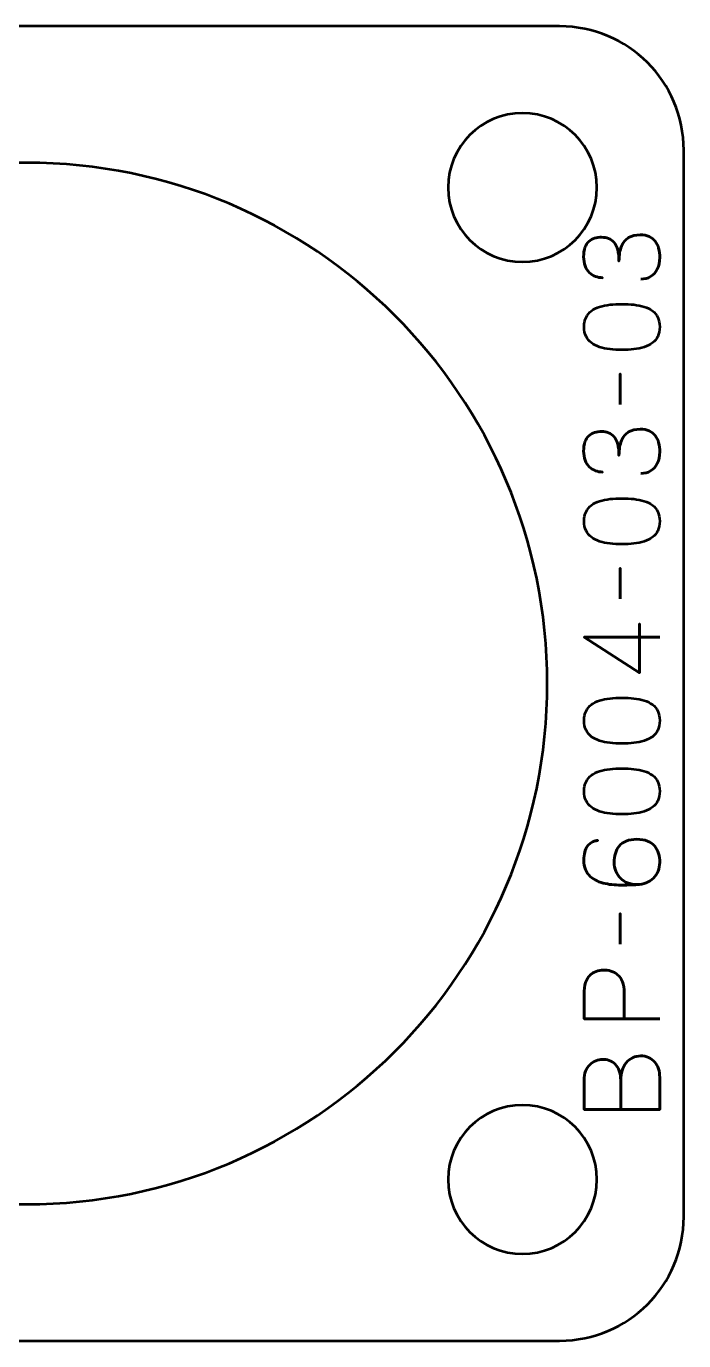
# Model space of a CAD drawing. Header units: centimetres. Extents: x -19.2 to -1.8, y -20.5 to -9.2.
# Drawn here: x -16.5 to -13.85, y -20.5 to -15.2 of the extents above; entities that cross this region are included whole.
import ezdxf

# ---------------------------------------------------------------- set-up
doc = ezdxf.new("R2010")
doc.units = ezdxf.units.CM
doc.header["$MEASUREMENT"] = 0
doc.layers.add('Layer 1', color=7, linetype='Continuous')

msp = doc.modelspace()

# ---------------------------------------------------------------- linework, layer by layer
at = {"layer": 'Layer 1', "lineweight": 53}
for points, knots in [([(-19.15003, -19.99994), (-19.15003, -19.99994), (-19.15003, -15.70007), (-19.15003, -15.70007), (-19.15003, -15.70007), (-19.15003, -15.42293), (-18.92694, -15.19997), (-18.64994, -15.19997), (-18.64994, -15.19997), (-18.64994, -15.19997), (-14.35007, -15.19997), (-14.35007, -15.19997), (-14.35007, -15.19997), (-14.07293, -15.19997), (-13.84997, -15.42293), (-13.84997, -15.70007), (-13.84997, -15.70007), (-13.84997, -15.70007), (-13.84997, -19.99994), (-13.84997, -19.99994), (-13.84997, -19.99994), (-13.84997, -20.27694), (-14.07293, -20.50003), (-14.35007, -20.50003), (-14.35007, -20.50003), (-14.35007, -20.50003), (-18.64994, -20.50003), (-18.64994, -20.50003), (-18.64994, -20.50003), (-18.92694, -20.50003), (-19.15003, -20.27694), (-19.15003, -19.99994)], [0, 0, 0, 0, 0.125, 0.125, 0.125, 0.125, 0.25, 0.25, 0.25, 0.25, 0.375, 0.375, 0.375, 0.375, 0.5, 0.5, 0.5, 0.5, 0.625, 0.625, 0.625, 0.625, 0.75, 0.75, 0.75, 0.75, 0.875, 0.875, 0.875, 0.875, 1, 1, 1, 1]), ([(-14.5, -15.55), (-14.33433, -15.55), (-14.2, -15.68433), (-14.2, -15.85), (-14.2, -15.85), (-14.2, -16.01563), (-14.33433, -16.15), (-14.5, -16.15), (-14.5, -16.15), (-14.66563, -16.15), (-14.8, -16.01563), (-14.8, -15.85), (-14.8, -15.85), (-14.8, -15.68433), (-14.66563, -15.55), (-14.5, -15.55)], [0, 0, 0, 0, 0.25, 0.25, 0.25, 0.25, 0.5, 0.5, 0.5, 0.5, 0.75, 0.75, 0.75, 0.75, 1, 1, 1, 1]), ([(-14.5, -19.55), (-14.33433, -19.55), (-14.2, -19.68423), (-14.2, -19.85001), (-14.2, -19.85001), (-14.2, -20.01567), (-14.33433, -20.15001), (-14.5, -20.15001), (-14.5, -20.15001), (-14.66563, -20.15001), (-14.8, -20.01567), (-14.8, -19.85001), (-14.8, -19.85001), (-14.8, -19.68423), (-14.66563, -19.55), (-14.5, -19.55)], [0, 0, 0, 0, 0.25, 0.25, 0.25, 0.25, 0.5, 0.5, 0.5, 0.5, 0.75, 0.75, 0.75, 0.75, 1, 1, 1, 1])]:
    msp.add_open_spline(points, degree=3, knots=knots, dxfattribs=at)
at = {"layer": 'Layer 1', "color": 250, "lineweight": 53}
msp.add_open_spline([(-18.6, -17.85), (-18.6, -16.69038), (-17.65962, -15.75), (-16.5, -15.75), (-16.5, -15.75), (-15.34038, -15.75), (-14.4, -16.69038), (-14.4, -17.85), (-14.4, -17.85), (-14.4, -19.00962), (-15.34038, -19.95), (-16.5, -19.95), (-16.5, -19.95), (-17.65962, -19.95), (-18.6, -19.00962), (-18.6, -17.85)], degree=3, knots=[0, 0, 0, 0, 0.25, 0.25, 0.25, 0.25, 0.5, 0.5, 0.5, 0.5, 0.75, 0.75, 0.75, 0.75, 1, 1, 1, 1], dxfattribs=at)
at = {"layer": 'Layer 1', "color": 30, "lineweight": 53}
for points, knots in [([(-14.0232, -16.2196), (-14.00796, -16.21953), (-13.9947, -16.216), (-13.9832, -16.20902), (-13.9832, -16.20902), (-13.97177, -16.20203), (-13.96281, -16.19208), (-13.95639, -16.1791), (-13.95639, -16.1791), (-13.94997, -16.16612), (-13.94672, -16.15053), (-13.94658, -16.13239), (-13.94658, -16.13239), (-13.94658, -16.11878), (-13.94799, -16.10643), (-13.95095, -16.09521), (-13.95095, -16.09521), (-13.95392, -16.08406), (-13.9585, -16.07447), (-13.96478, -16.06635), (-13.96478, -16.06635), (-13.97106, -16.05824), (-13.97918, -16.05203), (-13.98905, -16.04759), (-13.98905, -16.04759), (-13.999, -16.04321), (-14.01093, -16.04103), (-14.0249, -16.04096), (-14.0249, -16.04096), (-14.04352, -16.04088), (-14.05926, -16.04469), (-14.07203, -16.05224), (-14.07203, -16.05224), (-14.0848, -16.05979), (-14.09439, -16.07151), (-14.10095, -16.08724), (-14.10095, -16.08724), (-14.10752, -16.10297), (-14.11083, -16.12315), (-14.11083, -16.14763), (-14.11083, -16.14763), (-14.11076, -16.12936), (-14.11245, -16.11405), (-14.11591, -16.10156), (-14.11591, -16.10156), (-14.11937, -16.08914), (-14.12424, -16.0792), (-14.13059, -16.07172), (-14.13059, -16.07172), (-14.13687, -16.06424), (-14.14435, -16.05881), (-14.15295, -16.05556), (-14.15295, -16.05556), (-14.16149, -16.05224), (-14.17087, -16.05062), (-14.1811, -16.05069), (-14.1811, -16.05069), (-14.19134, -16.05062), (-14.20079, -16.05203), (-14.20954, -16.05485), (-14.20954, -16.05485), (-14.21829, -16.05761), (-14.22598, -16.06212), (-14.23254, -16.06826), (-14.23254, -16.06826), (-14.2391, -16.0744), (-14.24425, -16.08251), (-14.24792, -16.09246), (-14.24792, -16.09246), (-14.25159, -16.10248), (-14.25342, -16.11469), (-14.25349, -16.12901), (-14.25349, -16.12901), (-14.25342, -16.14326), (-14.25131, -16.15575), (-14.24721, -16.16633), (-14.24721, -16.16633), (-14.24312, -16.17699), (-14.23755, -16.18573), (-14.23042, -16.19279), (-14.23042, -16.19279), (-14.2233, -16.19977), (-14.21518, -16.205), (-14.20601, -16.20845), (-14.20601, -16.20845), (-14.19684, -16.21198), (-14.1871, -16.21367), (-14.17687, -16.21367), (-14.17687, -16.21367), (-14.1871, -16.21367), (-14.19684, -16.21198), (-14.20601, -16.20845), (-14.20601, -16.20845), (-14.21518, -16.205), (-14.2233, -16.19977), (-14.23042, -16.19279), (-14.23042, -16.19279), (-14.23755, -16.18573), (-14.24312, -16.17699), (-14.24721, -16.16633), (-14.24721, -16.16633), (-14.25131, -16.15575), (-14.25342, -16.14326), (-14.25349, -16.12901), (-14.25349, -16.12901), (-14.25342, -16.11469), (-14.25159, -16.10248), (-14.24792, -16.09246), (-14.24792, -16.09246), (-14.24425, -16.08251), (-14.2391, -16.0744), (-14.23254, -16.06826), (-14.23254, -16.06826), (-14.22598, -16.06212), (-14.21829, -16.05761), (-14.20954, -16.05485), (-14.20954, -16.05485), (-14.20079, -16.05203), (-14.19134, -16.05062), (-14.1811, -16.05069), (-14.1811, -16.05069), (-14.17087, -16.05062), (-14.16149, -16.05224), (-14.15295, -16.05556), (-14.15295, -16.05556), (-14.14435, -16.05881), (-14.13687, -16.06424), (-14.13059, -16.07172), (-14.13059, -16.07172), (-14.12424, -16.0792), (-14.11937, -16.08914), (-14.11591, -16.10156), (-14.11591, -16.10156), (-14.11245, -16.11405), (-14.11076, -16.12936), (-14.11083, -16.14763), (-14.11083, -16.14763), (-14.11083, -16.12315), (-14.10752, -16.10297), (-14.10095, -16.08724), (-14.10095, -16.08724), (-14.09439, -16.07151), (-14.0848, -16.05979), (-14.07203, -16.05224), (-14.07203, -16.05224), (-14.05926, -16.04469), (-14.04352, -16.04088), (-14.0249, -16.04096), (-14.0249, -16.04096), (-14.01093, -16.04103), (-13.999, -16.04321), (-13.98905, -16.04759), (-13.98905, -16.04759), (-13.97918, -16.05203), (-13.97106, -16.05824), (-13.96478, -16.06635), (-13.96478, -16.06635), (-13.9585, -16.07447), (-13.95392, -16.08406), (-13.95095, -16.09521), (-13.95095, -16.09521), (-13.94799, -16.10643), (-13.94658, -16.11878), (-13.94658, -16.13239), (-13.94658, -16.13239), (-13.94672, -16.15053), (-13.94997, -16.16612), (-13.95639, -16.1791), (-13.95639, -16.1791), (-13.96281, -16.19208), (-13.97177, -16.20203), (-13.9832, -16.20902), (-13.9832, -16.20902), (-13.9947, -16.216), (-14.00796, -16.21953), (-14.0232, -16.2196)], [0, 0, 0, 0, 0.0227273, 0.0227273, 0.0227273, 0.0227273, 0.0454545, 0.0454545, 0.0454545, 0.0454545, 0.0681818, 0.0681818, 0.0681818, 0.0681818, 0.0909091, 0.0909091, 0.0909091, 0.0909091, 0.1136364, 0.1136364, 0.1136364, 0.1136364, 0.1363636, 0.1363636, 0.1363636, 0.1363636, 0.1590909, 0.1590909, 0.1590909, 0.1590909, 0.1818182, 0.1818182, 0.1818182, 0.1818182, 0.2045455, 0.2045455, 0.2045455, 0.2045455, 0.2272727, 0.2272727, 0.2272727, 0.2272727, 0.25, 0.25, 0.25, 0.25, 0.2727273, 0.2727273, 0.2727273, 0.2727273, 0.2954545, 0.2954545, 0.2954545, 0.2954545, 0.3181818, 0.3181818, 0.3181818, 0.3181818, 0.3409091, 0.3409091, 0.3409091, 0.3409091, 0.3636364, 0.3636364, 0.3636364, 0.3636364, 0.3863636, 0.3863636, 0.3863636, 0.3863636, 0.4090909, 0.4090909, 0.4090909, 0.4090909, 0.4318182, 0.4318182, 0.4318182, 0.4318182, 0.4545455, 0.4545455, 0.4545455, 0.4545455, 0.4772727, 0.4772727, 0.4772727, 0.4772727, 0.5, 0.5, 0.5, 0.5, 0.5227273, 0.5227273, 0.5227273, 0.5227273, 0.5454545, 0.5454545, 0.5454545, 0.5454545, 0.5681818, 0.5681818, 0.5681818, 0.5681818, 0.5909091, 0.5909091, 0.5909091, 0.5909091, 0.6136364, 0.6136364, 0.6136364, 0.6136364, 0.6363636, 0.6363636, 0.6363636, 0.6363636, 0.6590909, 0.6590909, 0.6590909, 0.6590909, 0.6818182, 0.6818182, 0.6818182, 0.6818182, 0.7045455, 0.7045455, 0.7045455, 0.7045455, 0.7272727, 0.7272727, 0.7272727, 0.7272727, 0.75, 0.75, 0.75, 0.75, 0.7727273, 0.7727273, 0.7727273, 0.7727273, 0.7954545, 0.7954545, 0.7954545, 0.7954545, 0.8181818, 0.8181818, 0.8181818, 0.8181818, 0.8409091, 0.8409091, 0.8409091, 0.8409091, 0.8636364, 0.8636364, 0.8636364, 0.8636364, 0.8863636, 0.8863636, 0.8863636, 0.8863636, 0.9090909, 0.9090909, 0.9090909, 0.9090909, 0.9318182, 0.9318182, 0.9318182, 0.9318182, 0.9545455, 0.9545455, 0.9545455, 0.9545455, 0.9772727, 0.9772727, 0.9772727, 0.9772727, 1, 1, 1, 1]), ([(-13.94658, -16.41221), (-13.94665, -16.3974), (-13.94926, -16.38463), (-13.95434, -16.37397), (-13.95434, -16.37397), (-13.95942, -16.36339), (-13.96669, -16.35457), (-13.97593, -16.34752), (-13.97593, -16.34752), (-13.98524, -16.34053), (-13.99625, -16.33503), (-14.00895, -16.33094), (-14.00895, -16.33094), (-14.02165, -16.32691), (-14.03555, -16.32402), (-14.05079, -16.3224), (-14.05079, -16.3224), (-14.06603, -16.3207), (-14.08205, -16.31986), (-14.09898, -16.31993), (-14.09898, -16.31993), (-14.11584, -16.31986), (-14.13186, -16.3207), (-14.14703, -16.3224), (-14.14703, -16.3224), (-14.1622, -16.32402), (-14.17617, -16.32691), (-14.18887, -16.33094), (-14.18887, -16.33094), (-14.2015, -16.33503), (-14.2125, -16.34053), (-14.22189, -16.34752), (-14.22189, -16.34752), (-14.2312, -16.35457), (-14.23847, -16.36339), (-14.24355, -16.37397), (-14.24355, -16.37397), (-14.2487, -16.38463), (-14.25131, -16.3974), (-14.25138, -16.41221), (-14.25138, -16.41221), (-14.25131, -16.42703), (-14.2487, -16.4398), (-14.24355, -16.45046), (-14.24355, -16.45046), (-14.23847, -16.46104), (-14.2312, -16.46986), (-14.22189, -16.47691), (-14.22189, -16.47691), (-14.2125, -16.4839), (-14.2015, -16.4894), (-14.18887, -16.49349), (-14.18887, -16.49349), (-14.17617, -16.49752), (-14.1622, -16.50041), (-14.14703, -16.50203), (-14.14703, -16.50203), (-14.13186, -16.50372), (-14.11584, -16.50457), (-14.09898, -16.5045), (-14.09898, -16.5045), (-14.08205, -16.50457), (-14.06603, -16.50372), (-14.05079, -16.50203), (-14.05079, -16.50203), (-14.03555, -16.50041), (-14.02165, -16.49752), (-14.00895, -16.49349), (-14.00895, -16.49349), (-13.99625, -16.4894), (-13.98524, -16.4839), (-13.97593, -16.47691), (-13.97593, -16.47691), (-13.96669, -16.46986), (-13.95942, -16.46104), (-13.95434, -16.45046), (-13.95434, -16.45046), (-13.94926, -16.4398), (-13.94665, -16.42703), (-13.94658, -16.41221)], [0, 0, 0, 0, 0.05, 0.05, 0.05, 0.05, 0.1, 0.1, 0.1, 0.1, 0.15, 0.15, 0.15, 0.15, 0.2, 0.2, 0.2, 0.2, 0.25, 0.25, 0.25, 0.25, 0.3, 0.3, 0.3, 0.3, 0.35, 0.35, 0.35, 0.35, 0.4, 0.4, 0.4, 0.4, 0.45, 0.45, 0.45, 0.45, 0.5, 0.5, 0.5, 0.5, 0.55, 0.55, 0.55, 0.55, 0.6, 0.6, 0.6, 0.6, 0.65, 0.65, 0.65, 0.65, 0.7, 0.7, 0.7, 0.7, 0.75, 0.75, 0.75, 0.75, 0.8, 0.8, 0.8, 0.8, 0.85, 0.85, 0.85, 0.85, 0.9, 0.9, 0.9, 0.9, 0.95, 0.95, 0.95, 0.95, 1, 1, 1, 1]), ([(-13.94658, -16.41221), (-13.94665, -16.3974), (-13.94926, -16.38463), (-13.95434, -16.37397), (-13.95434, -16.37397), (-13.95942, -16.36339), (-13.96669, -16.35457), (-13.97593, -16.34752), (-13.97593, -16.34752), (-13.98524, -16.34053), (-13.99625, -16.33503), (-14.00895, -16.33094), (-14.00895, -16.33094), (-14.02165, -16.32691), (-14.03555, -16.32402), (-14.05079, -16.3224), (-14.05079, -16.3224), (-14.06603, -16.3207), (-14.08205, -16.31986), (-14.09898, -16.31993), (-14.09898, -16.31993), (-14.11584, -16.31986), (-14.13186, -16.3207), (-14.14703, -16.3224), (-14.14703, -16.3224), (-14.1622, -16.32402), (-14.17617, -16.32691), (-14.18887, -16.33094), (-14.18887, -16.33094), (-14.2015, -16.33503), (-14.2125, -16.34053), (-14.22189, -16.34752), (-14.22189, -16.34752), (-14.2312, -16.35457), (-14.23847, -16.36339), (-14.24355, -16.37397), (-14.24355, -16.37397), (-14.2487, -16.38463), (-14.25131, -16.3974), (-14.25138, -16.41221), (-14.25138, -16.41221), (-14.25131, -16.42703), (-14.2487, -16.4398), (-14.24355, -16.45046), (-14.24355, -16.45046), (-14.23847, -16.46104), (-14.2312, -16.46986), (-14.22189, -16.47691), (-14.22189, -16.47691), (-14.2125, -16.4839), (-14.2015, -16.4894), (-14.18887, -16.49349), (-14.18887, -16.49349), (-14.17617, -16.49752), (-14.1622, -16.50041), (-14.14703, -16.50203), (-14.14703, -16.50203), (-14.13186, -16.50372), (-14.11584, -16.50457), (-14.09898, -16.5045), (-14.09898, -16.5045), (-14.08205, -16.50457), (-14.06603, -16.50372), (-14.05079, -16.50203), (-14.05079, -16.50203), (-14.03555, -16.50041), (-14.02165, -16.49752), (-14.00895, -16.49349), (-14.00895, -16.49349), (-13.99625, -16.4894), (-13.98524, -16.4839), (-13.97593, -16.47691), (-13.97593, -16.47691), (-13.96669, -16.46986), (-13.95942, -16.46104), (-13.95434, -16.45046), (-13.95434, -16.45046), (-13.94926, -16.4398), (-13.94665, -16.42703), (-13.94658, -16.41221)], [0, 0, 0, 0, 0.05, 0.05, 0.05, 0.05, 0.1, 0.1, 0.1, 0.1, 0.15, 0.15, 0.15, 0.15, 0.2, 0.2, 0.2, 0.2, 0.25, 0.25, 0.25, 0.25, 0.3, 0.3, 0.3, 0.3, 0.35, 0.35, 0.35, 0.35, 0.4, 0.4, 0.4, 0.4, 0.45, 0.45, 0.45, 0.45, 0.5, 0.5, 0.5, 0.5, 0.55, 0.55, 0.55, 0.55, 0.6, 0.6, 0.6, 0.6, 0.65, 0.65, 0.65, 0.65, 0.7, 0.7, 0.7, 0.7, 0.75, 0.75, 0.75, 0.75, 0.8, 0.8, 0.8, 0.8, 0.85, 0.85, 0.85, 0.85, 0.9, 0.9, 0.9, 0.9, 0.95, 0.95, 0.95, 0.95, 1, 1, 1, 1]), ([(-14.10618, -16.72463), (-14.10618, -16.72463), (-14.10618, -16.60144), (-14.10618, -16.60144), (-14.10618, -16.60144), (-14.10618, -16.60144), (-14.10618, -16.72463), (-14.10618, -16.72463)], [0, 0, 0, 0, 0.5, 0.5, 0.5, 0.5, 1, 1, 1, 1]), ([(-14.0232, -17.00318), (-14.00796, -17.00311), (-13.9947, -16.99958), (-13.9832, -16.9926), (-13.9832, -16.9926), (-13.97177, -16.98561), (-13.96281, -16.97566), (-13.95639, -16.96268), (-13.95639, -16.96268), (-13.94997, -16.9497), (-13.94672, -16.93411), (-13.94658, -16.91597), (-13.94658, -16.91597), (-13.94658, -16.90236), (-13.94799, -16.89001), (-13.95095, -16.87879), (-13.95095, -16.87879), (-13.95392, -16.86764), (-13.9585, -16.85805), (-13.96478, -16.84993), (-13.96478, -16.84993), (-13.97106, -16.84182), (-13.97918, -16.83561), (-13.98905, -16.83117), (-13.98905, -16.83117), (-13.999, -16.82679), (-14.01093, -16.82461), (-14.0249, -16.82454), (-14.0249, -16.82454), (-14.04352, -16.82446), (-14.05926, -16.82827), (-14.07203, -16.83582), (-14.07203, -16.83582), (-14.0848, -16.84337), (-14.09439, -16.85509), (-14.10095, -16.87082), (-14.10095, -16.87082), (-14.10752, -16.88655), (-14.11083, -16.90673), (-14.11083, -16.93121), (-14.11083, -16.93121), (-14.11076, -16.91294), (-14.11245, -16.89763), (-14.11591, -16.88514), (-14.11591, -16.88514), (-14.11937, -16.87272), (-14.12424, -16.86278), (-14.13059, -16.8553), (-14.13059, -16.8553), (-14.13687, -16.84782), (-14.14435, -16.84239), (-14.15295, -16.83914), (-14.15295, -16.83914), (-14.16149, -16.83582), (-14.17087, -16.8342), (-14.1811, -16.83427), (-14.1811, -16.83427), (-14.19134, -16.8342), (-14.20079, -16.83561), (-14.20954, -16.83843), (-14.20954, -16.83843), (-14.21829, -16.84119), (-14.22598, -16.8457), (-14.23254, -16.85184), (-14.23254, -16.85184), (-14.2391, -16.85798), (-14.24425, -16.86609), (-14.24792, -16.87604), (-14.24792, -16.87604), (-14.25159, -16.88606), (-14.25342, -16.89827), (-14.25349, -16.91259), (-14.25349, -16.91259), (-14.25342, -16.92684), (-14.25131, -16.93933), (-14.24721, -16.94991), (-14.24721, -16.94991), (-14.24312, -16.96057), (-14.23755, -16.96931), (-14.23042, -16.97637), (-14.23042, -16.97637), (-14.2233, -16.98335), (-14.21518, -16.98858), (-14.20601, -16.99203), (-14.20601, -16.99203), (-14.19684, -16.99556), (-14.1871, -16.99725), (-14.17687, -16.99725), (-14.17687, -16.99725), (-14.1871, -16.99725), (-14.19684, -16.99556), (-14.20601, -16.99203), (-14.20601, -16.99203), (-14.21518, -16.98858), (-14.2233, -16.98335), (-14.23042, -16.97637), (-14.23042, -16.97637), (-14.23755, -16.96931), (-14.24312, -16.96057), (-14.24721, -16.94991), (-14.24721, -16.94991), (-14.25131, -16.93933), (-14.25342, -16.92684), (-14.25349, -16.91259), (-14.25349, -16.91259), (-14.25342, -16.89827), (-14.25159, -16.88606), (-14.24792, -16.87604), (-14.24792, -16.87604), (-14.24425, -16.86609), (-14.2391, -16.85798), (-14.23254, -16.85184), (-14.23254, -16.85184), (-14.22598, -16.8457), (-14.21829, -16.84119), (-14.20954, -16.83843), (-14.20954, -16.83843), (-14.20079, -16.83561), (-14.19134, -16.8342), (-14.1811, -16.83427), (-14.1811, -16.83427), (-14.17087, -16.8342), (-14.16149, -16.83582), (-14.15295, -16.83914), (-14.15295, -16.83914), (-14.14435, -16.84239), (-14.13687, -16.84782), (-14.13059, -16.8553), (-14.13059, -16.8553), (-14.12424, -16.86278), (-14.11937, -16.87272), (-14.11591, -16.88514), (-14.11591, -16.88514), (-14.11245, -16.89763), (-14.11076, -16.91294), (-14.11083, -16.93121), (-14.11083, -16.93121), (-14.11083, -16.90673), (-14.10752, -16.88655), (-14.10095, -16.87082), (-14.10095, -16.87082), (-14.09439, -16.85509), (-14.0848, -16.84337), (-14.07203, -16.83582), (-14.07203, -16.83582), (-14.05926, -16.82827), (-14.04352, -16.82446), (-14.0249, -16.82454), (-14.0249, -16.82454), (-14.01093, -16.82461), (-13.999, -16.82679), (-13.98905, -16.83117), (-13.98905, -16.83117), (-13.97918, -16.83561), (-13.97106, -16.84182), (-13.96478, -16.84993), (-13.96478, -16.84993), (-13.9585, -16.85805), (-13.95392, -16.86764), (-13.95095, -16.87879), (-13.95095, -16.87879), (-13.94799, -16.89001), (-13.94658, -16.90236), (-13.94658, -16.91597), (-13.94658, -16.91597), (-13.94672, -16.93411), (-13.94997, -16.9497), (-13.95639, -16.96268), (-13.95639, -16.96268), (-13.96281, -16.97566), (-13.97177, -16.98561), (-13.9832, -16.9926), (-13.9832, -16.9926), (-13.9947, -16.99958), (-14.00796, -17.00311), (-14.0232, -17.00318)], [0, 0, 0, 0, 0.0227273, 0.0227273, 0.0227273, 0.0227273, 0.0454545, 0.0454545, 0.0454545, 0.0454545, 0.0681818, 0.0681818, 0.0681818, 0.0681818, 0.0909091, 0.0909091, 0.0909091, 0.0909091, 0.1136364, 0.1136364, 0.1136364, 0.1136364, 0.1363636, 0.1363636, 0.1363636, 0.1363636, 0.1590909, 0.1590909, 0.1590909, 0.1590909, 0.1818182, 0.1818182, 0.1818182, 0.1818182, 0.2045455, 0.2045455, 0.2045455, 0.2045455, 0.2272727, 0.2272727, 0.2272727, 0.2272727, 0.25, 0.25, 0.25, 0.25, 0.2727273, 0.2727273, 0.2727273, 0.2727273, 0.2954545, 0.2954545, 0.2954545, 0.2954545, 0.3181818, 0.3181818, 0.3181818, 0.3181818, 0.3409091, 0.3409091, 0.3409091, 0.3409091, 0.3636364, 0.3636364, 0.3636364, 0.3636364, 0.3863636, 0.3863636, 0.3863636, 0.3863636, 0.4090909, 0.4090909, 0.4090909, 0.4090909, 0.4318182, 0.4318182, 0.4318182, 0.4318182, 0.4545455, 0.4545455, 0.4545455, 0.4545455, 0.4772727, 0.4772727, 0.4772727, 0.4772727, 0.5, 0.5, 0.5, 0.5, 0.5227273, 0.5227273, 0.5227273, 0.5227273, 0.5454545, 0.5454545, 0.5454545, 0.5454545, 0.5681818, 0.5681818, 0.5681818, 0.5681818, 0.5909091, 0.5909091, 0.5909091, 0.5909091, 0.6136364, 0.6136364, 0.6136364, 0.6136364, 0.6363636, 0.6363636, 0.6363636, 0.6363636, 0.6590909, 0.6590909, 0.6590909, 0.6590909, 0.6818182, 0.6818182, 0.6818182, 0.6818182, 0.7045455, 0.7045455, 0.7045455, 0.7045455, 0.7272727, 0.7272727, 0.7272727, 0.7272727, 0.75, 0.75, 0.75, 0.75, 0.7727273, 0.7727273, 0.7727273, 0.7727273, 0.7954545, 0.7954545, 0.7954545, 0.7954545, 0.8181818, 0.8181818, 0.8181818, 0.8181818, 0.8409091, 0.8409091, 0.8409091, 0.8409091, 0.8636364, 0.8636364, 0.8636364, 0.8636364, 0.8863636, 0.8863636, 0.8863636, 0.8863636, 0.9090909, 0.9090909, 0.9090909, 0.9090909, 0.9318182, 0.9318182, 0.9318182, 0.9318182, 0.9545455, 0.9545455, 0.9545455, 0.9545455, 0.9772727, 0.9772727, 0.9772727, 0.9772727, 1, 1, 1, 1]), ([(-13.94658, -17.19579), (-13.94665, -17.18098), (-13.94926, -17.16821), (-13.95434, -17.15755), (-13.95434, -17.15755), (-13.95942, -17.14697), (-13.96669, -17.13815), (-13.97593, -17.1311), (-13.97593, -17.1311), (-13.98524, -17.12411), (-13.99625, -17.11861), (-14.00895, -17.11452), (-14.00895, -17.11452), (-14.02165, -17.11049), (-14.03555, -17.1076), (-14.05079, -17.10598), (-14.05079, -17.10598), (-14.06603, -17.10428), (-14.08205, -17.10344), (-14.09898, -17.10351), (-14.09898, -17.10351), (-14.11584, -17.10344), (-14.13186, -17.10428), (-14.14703, -17.10598), (-14.14703, -17.10598), (-14.1622, -17.1076), (-14.17617, -17.11049), (-14.18887, -17.11452), (-14.18887, -17.11452), (-14.2015, -17.11861), (-14.2125, -17.12411), (-14.22189, -17.1311), (-14.22189, -17.1311), (-14.2312, -17.13815), (-14.23847, -17.14697), (-14.24355, -17.15755), (-14.24355, -17.15755), (-14.2487, -17.16821), (-14.25131, -17.18098), (-14.25138, -17.19579), (-14.25138, -17.19579), (-14.25131, -17.21061), (-14.2487, -17.22338), (-14.24355, -17.23404), (-14.24355, -17.23404), (-14.23847, -17.24462), (-14.2312, -17.25344), (-14.22189, -17.26049), (-14.22189, -17.26049), (-14.2125, -17.26748), (-14.2015, -17.27298), (-14.18887, -17.27707), (-14.18887, -17.27707), (-14.17617, -17.2811), (-14.1622, -17.28399), (-14.14703, -17.28561), (-14.14703, -17.28561), (-14.13186, -17.2873), (-14.11584, -17.28815), (-14.09898, -17.28808), (-14.09898, -17.28808), (-14.08205, -17.28815), (-14.06603, -17.2873), (-14.05079, -17.28561), (-14.05079, -17.28561), (-14.03555, -17.28399), (-14.02165, -17.2811), (-14.00895, -17.27707), (-14.00895, -17.27707), (-13.99625, -17.27298), (-13.98524, -17.26748), (-13.97593, -17.26049), (-13.97593, -17.26049), (-13.96669, -17.25344), (-13.95942, -17.24462), (-13.95434, -17.23404), (-13.95434, -17.23404), (-13.94926, -17.22338), (-13.94665, -17.21061), (-13.94658, -17.19579)], [0, 0, 0, 0, 0.05, 0.05, 0.05, 0.05, 0.1, 0.1, 0.1, 0.1, 0.15, 0.15, 0.15, 0.15, 0.2, 0.2, 0.2, 0.2, 0.25, 0.25, 0.25, 0.25, 0.3, 0.3, 0.3, 0.3, 0.35, 0.35, 0.35, 0.35, 0.4, 0.4, 0.4, 0.4, 0.45, 0.45, 0.45, 0.45, 0.5, 0.5, 0.5, 0.5, 0.55, 0.55, 0.55, 0.55, 0.6, 0.6, 0.6, 0.6, 0.65, 0.65, 0.65, 0.65, 0.7, 0.7, 0.7, 0.7, 0.75, 0.75, 0.75, 0.75, 0.8, 0.8, 0.8, 0.8, 0.85, 0.85, 0.85, 0.85, 0.9, 0.9, 0.9, 0.9, 0.95, 0.95, 0.95, 0.95, 1, 1, 1, 1]), ([(-13.94658, -17.19579), (-13.94665, -17.18098), (-13.94926, -17.16821), (-13.95434, -17.15755), (-13.95434, -17.15755), (-13.95942, -17.14697), (-13.96669, -17.13815), (-13.97593, -17.1311), (-13.97593, -17.1311), (-13.98524, -17.12411), (-13.99625, -17.11861), (-14.00895, -17.11452), (-14.00895, -17.11452), (-14.02165, -17.11049), (-14.03555, -17.1076), (-14.05079, -17.10598), (-14.05079, -17.10598), (-14.06603, -17.10428), (-14.08205, -17.10344), (-14.09898, -17.10351), (-14.09898, -17.10351), (-14.11584, -17.10344), (-14.13186, -17.10428), (-14.14703, -17.10598), (-14.14703, -17.10598), (-14.1622, -17.1076), (-14.17617, -17.11049), (-14.18887, -17.11452), (-14.18887, -17.11452), (-14.2015, -17.11861), (-14.2125, -17.12411), (-14.22189, -17.1311), (-14.22189, -17.1311), (-14.2312, -17.13815), (-14.23847, -17.14697), (-14.24355, -17.15755), (-14.24355, -17.15755), (-14.2487, -17.16821), (-14.25131, -17.18098), (-14.25138, -17.19579), (-14.25138, -17.19579), (-14.25131, -17.21061), (-14.2487, -17.22338), (-14.24355, -17.23404), (-14.24355, -17.23404), (-14.23847, -17.24462), (-14.2312, -17.25344), (-14.22189, -17.26049), (-14.22189, -17.26049), (-14.2125, -17.26748), (-14.2015, -17.27298), (-14.18887, -17.27707), (-14.18887, -17.27707), (-14.17617, -17.2811), (-14.1622, -17.28399), (-14.14703, -17.28561), (-14.14703, -17.28561), (-14.13186, -17.2873), (-14.11584, -17.28815), (-14.09898, -17.28808), (-14.09898, -17.28808), (-14.08205, -17.28815), (-14.06603, -17.2873), (-14.05079, -17.28561), (-14.05079, -17.28561), (-14.03555, -17.28399), (-14.02165, -17.2811), (-14.00895, -17.27707), (-14.00895, -17.27707), (-13.99625, -17.27298), (-13.98524, -17.26748), (-13.97593, -17.26049), (-13.97593, -17.26049), (-13.96669, -17.25344), (-13.95942, -17.24462), (-13.95434, -17.23404), (-13.95434, -17.23404), (-13.94926, -17.22338), (-13.94665, -17.21061), (-13.94658, -17.19579)], [0, 0, 0, 0, 0.05, 0.05, 0.05, 0.05, 0.1, 0.1, 0.1, 0.1, 0.15, 0.15, 0.15, 0.15, 0.2, 0.2, 0.2, 0.2, 0.25, 0.25, 0.25, 0.25, 0.3, 0.3, 0.3, 0.3, 0.35, 0.35, 0.35, 0.35, 0.4, 0.4, 0.4, 0.4, 0.45, 0.45, 0.45, 0.45, 0.5, 0.5, 0.5, 0.5, 0.55, 0.55, 0.55, 0.55, 0.6, 0.6, 0.6, 0.6, 0.65, 0.65, 0.65, 0.65, 0.7, 0.7, 0.7, 0.7, 0.75, 0.75, 0.75, 0.75, 0.8, 0.8, 0.8, 0.8, 0.85, 0.85, 0.85, 0.85, 0.9, 0.9, 0.9, 0.9, 0.95, 0.95, 0.95, 0.95, 1, 1, 1, 1]), ([(-14.10618, -17.50821), (-14.10618, -17.50821), (-14.10618, -17.38502), (-14.10618, -17.38502), (-14.10618, -17.38502), (-14.10618, -17.38502), (-14.10618, -17.50821), (-14.10618, -17.50821)], [0, 0, 0, 0, 0.5, 0.5, 0.5, 0.5, 1, 1, 1, 1]), ([(-13.94658, -17.66315), (-13.94658, -17.66315), (-14.2518, -17.66315), (-14.2518, -17.66315), (-14.2518, -17.66315), (-14.2518, -17.66315), (-14.02786, -17.80708), (-14.02786, -17.80708), (-14.02786, -17.80708), (-14.02786, -17.80708), (-14.02786, -17.60896), (-14.02786, -17.60896), (-14.02786, -17.60896), (-14.02786, -17.60896), (-14.02786, -17.80708), (-14.02786, -17.80708), (-14.02786, -17.80708), (-14.02786, -17.80708), (-14.2518, -17.66315), (-14.2518, -17.66315), (-14.2518, -17.66315), (-14.2518, -17.66315), (-13.94658, -17.66315), (-13.94658, -17.66315)], [0, 0, 0, 0, 0.1666667, 0.1666667, 0.1666667, 0.1666667, 0.3333333, 0.3333333, 0.3333333, 0.3333333, 0.5, 0.5, 0.5, 0.5, 0.6666667, 0.6666667, 0.6666667, 0.6666667, 0.8333333, 0.8333333, 0.8333333, 0.8333333, 1, 1, 1, 1]), ([(-13.94658, -17.99969), (-13.94665, -17.98488), (-13.94926, -17.97211), (-13.95434, -17.96145), (-13.95434, -17.96145), (-13.95942, -17.95087), (-13.96669, -17.94205), (-13.97593, -17.935), (-13.97593, -17.935), (-13.98524, -17.92801), (-13.99625, -17.92251), (-14.00895, -17.91842), (-14.00895, -17.91842), (-14.02165, -17.91439), (-14.03555, -17.9115), (-14.05079, -17.90988), (-14.05079, -17.90988), (-14.06603, -17.90818), (-14.08205, -17.90734), (-14.09898, -17.90741), (-14.09898, -17.90741), (-14.11584, -17.90734), (-14.13186, -17.90818), (-14.14703, -17.90988), (-14.14703, -17.90988), (-14.1622, -17.9115), (-14.17617, -17.91439), (-14.18887, -17.91842), (-14.18887, -17.91842), (-14.2015, -17.92251), (-14.2125, -17.92801), (-14.22189, -17.935), (-14.22189, -17.935), (-14.2312, -17.94205), (-14.23847, -17.95087), (-14.24355, -17.96145), (-14.24355, -17.96145), (-14.2487, -17.97211), (-14.25131, -17.98488), (-14.25138, -17.99969), (-14.25138, -17.99969), (-14.25131, -18.01451), (-14.2487, -18.02728), (-14.24355, -18.03794), (-14.24355, -18.03794), (-14.23847, -18.04852), (-14.2312, -18.05734), (-14.22189, -18.06439), (-14.22189, -18.06439), (-14.2125, -18.07138), (-14.2015, -18.07688), (-14.18887, -18.08097), (-14.18887, -18.08097), (-14.17617, -18.085), (-14.1622, -18.08789), (-14.14703, -18.08951), (-14.14703, -18.08951), (-14.13186, -18.0912), (-14.11584, -18.09205), (-14.09898, -18.09198), (-14.09898, -18.09198), (-14.08205, -18.09205), (-14.06603, -18.0912), (-14.05079, -18.08951), (-14.05079, -18.08951), (-14.03555, -18.08789), (-14.02165, -18.085), (-14.00895, -18.08097), (-14.00895, -18.08097), (-13.99625, -18.07688), (-13.98524, -18.07138), (-13.97593, -18.06439), (-13.97593, -18.06439), (-13.96669, -18.05734), (-13.95942, -18.04852), (-13.95434, -18.03794), (-13.95434, -18.03794), (-13.94926, -18.02728), (-13.94665, -18.01451), (-13.94658, -17.99969)], [0, 0, 0, 0, 0.05, 0.05, 0.05, 0.05, 0.1, 0.1, 0.1, 0.1, 0.15, 0.15, 0.15, 0.15, 0.2, 0.2, 0.2, 0.2, 0.25, 0.25, 0.25, 0.25, 0.3, 0.3, 0.3, 0.3, 0.35, 0.35, 0.35, 0.35, 0.4, 0.4, 0.4, 0.4, 0.45, 0.45, 0.45, 0.45, 0.5, 0.5, 0.5, 0.5, 0.55, 0.55, 0.55, 0.55, 0.6, 0.6, 0.6, 0.6, 0.65, 0.65, 0.65, 0.65, 0.7, 0.7, 0.7, 0.7, 0.75, 0.75, 0.75, 0.75, 0.8, 0.8, 0.8, 0.8, 0.85, 0.85, 0.85, 0.85, 0.9, 0.9, 0.9, 0.9, 0.95, 0.95, 0.95, 0.95, 1, 1, 1, 1]), ([(-13.94658, -17.99969), (-13.94665, -17.98488), (-13.94926, -17.97211), (-13.95434, -17.96145), (-13.95434, -17.96145), (-13.95942, -17.95087), (-13.96669, -17.94205), (-13.97593, -17.935), (-13.97593, -17.935), (-13.98524, -17.92801), (-13.99625, -17.92251), (-14.00895, -17.91842), (-14.00895, -17.91842), (-14.02165, -17.91439), (-14.03555, -17.9115), (-14.05079, -17.90988), (-14.05079, -17.90988), (-14.06603, -17.90818), (-14.08205, -17.90734), (-14.09898, -17.90741), (-14.09898, -17.90741), (-14.11584, -17.90734), (-14.13186, -17.90818), (-14.14703, -17.90988), (-14.14703, -17.90988), (-14.1622, -17.9115), (-14.17617, -17.91439), (-14.18887, -17.91842), (-14.18887, -17.91842), (-14.2015, -17.92251), (-14.2125, -17.92801), (-14.22189, -17.935), (-14.22189, -17.935), (-14.2312, -17.94205), (-14.23847, -17.95087), (-14.24355, -17.96145), (-14.24355, -17.96145), (-14.2487, -17.97211), (-14.25131, -17.98488), (-14.25138, -17.99969), (-14.25138, -17.99969), (-14.25131, -18.01451), (-14.2487, -18.02728), (-14.24355, -18.03794), (-14.24355, -18.03794), (-14.23847, -18.04852), (-14.2312, -18.05734), (-14.22189, -18.06439), (-14.22189, -18.06439), (-14.2125, -18.07138), (-14.2015, -18.07688), (-14.18887, -18.08097), (-14.18887, -18.08097), (-14.17617, -18.085), (-14.1622, -18.08789), (-14.14703, -18.08951), (-14.14703, -18.08951), (-14.13186, -18.0912), (-14.11584, -18.09205), (-14.09898, -18.09198), (-14.09898, -18.09198), (-14.08205, -18.09205), (-14.06603, -18.0912), (-14.05079, -18.08951), (-14.05079, -18.08951), (-14.03555, -18.08789), (-14.02165, -18.085), (-14.00895, -18.08097), (-14.00895, -18.08097), (-13.99625, -18.07688), (-13.98524, -18.07138), (-13.97593, -18.06439), (-13.97593, -18.06439), (-13.96669, -18.05734), (-13.95942, -18.04852), (-13.95434, -18.03794), (-13.95434, -18.03794), (-13.94926, -18.02728), (-13.94665, -18.01451), (-13.94658, -17.99969)], [0, 0, 0, 0, 0.05, 0.05, 0.05, 0.05, 0.1, 0.1, 0.1, 0.1, 0.15, 0.15, 0.15, 0.15, 0.2, 0.2, 0.2, 0.2, 0.25, 0.25, 0.25, 0.25, 0.3, 0.3, 0.3, 0.3, 0.35, 0.35, 0.35, 0.35, 0.4, 0.4, 0.4, 0.4, 0.45, 0.45, 0.45, 0.45, 0.5, 0.5, 0.5, 0.5, 0.55, 0.55, 0.55, 0.55, 0.6, 0.6, 0.6, 0.6, 0.65, 0.65, 0.65, 0.65, 0.7, 0.7, 0.7, 0.7, 0.75, 0.75, 0.75, 0.75, 0.8, 0.8, 0.8, 0.8, 0.85, 0.85, 0.85, 0.85, 0.9, 0.9, 0.9, 0.9, 0.95, 0.95, 0.95, 0.95, 1, 1, 1, 1]), ([(-13.94658, -18.28459), (-13.94665, -18.26978), (-13.94926, -18.25701), (-13.95434, -18.24635), (-13.95434, -18.24635), (-13.95942, -18.23577), (-13.96669, -18.22695), (-13.97593, -18.2199), (-13.97593, -18.2199), (-13.98524, -18.21291), (-13.99625, -18.20741), (-14.00895, -18.20332), (-14.00895, -18.20332), (-14.02165, -18.19929), (-14.03555, -18.1964), (-14.05079, -18.19478), (-14.05079, -18.19478), (-14.06603, -18.19308), (-14.08205, -18.19224), (-14.09898, -18.19231), (-14.09898, -18.19231), (-14.11584, -18.19224), (-14.13186, -18.19308), (-14.14703, -18.19478), (-14.14703, -18.19478), (-14.1622, -18.1964), (-14.17617, -18.19929), (-14.18887, -18.20332), (-14.18887, -18.20332), (-14.2015, -18.20741), (-14.2125, -18.21291), (-14.22189, -18.2199), (-14.22189, -18.2199), (-14.2312, -18.22695), (-14.23847, -18.23577), (-14.24355, -18.24635), (-14.24355, -18.24635), (-14.2487, -18.25701), (-14.25131, -18.26978), (-14.25138, -18.28459), (-14.25138, -18.28459), (-14.25131, -18.29941), (-14.2487, -18.31218), (-14.24355, -18.32284), (-14.24355, -18.32284), (-14.23847, -18.33342), (-14.2312, -18.34224), (-14.22189, -18.34929), (-14.22189, -18.34929), (-14.2125, -18.35628), (-14.2015, -18.36178), (-14.18887, -18.36587), (-14.18887, -18.36587), (-14.17617, -18.3699), (-14.1622, -18.37279), (-14.14703, -18.37441), (-14.14703, -18.37441), (-14.13186, -18.3761), (-14.11584, -18.37695), (-14.09898, -18.37688), (-14.09898, -18.37688), (-14.08205, -18.37695), (-14.06603, -18.3761), (-14.05079, -18.37441), (-14.05079, -18.37441), (-14.03555, -18.37279), (-14.02165, -18.3699), (-14.00895, -18.36587), (-14.00895, -18.36587), (-13.99625, -18.36178), (-13.98524, -18.35628), (-13.97593, -18.34929), (-13.97593, -18.34929), (-13.96669, -18.34224), (-13.95942, -18.33342), (-13.95434, -18.32284), (-13.95434, -18.32284), (-13.94926, -18.31218), (-13.94665, -18.29941), (-13.94658, -18.28459)], [0, 0, 0, 0, 0.05, 0.05, 0.05, 0.05, 0.1, 0.1, 0.1, 0.1, 0.15, 0.15, 0.15, 0.15, 0.2, 0.2, 0.2, 0.2, 0.25, 0.25, 0.25, 0.25, 0.3, 0.3, 0.3, 0.3, 0.35, 0.35, 0.35, 0.35, 0.4, 0.4, 0.4, 0.4, 0.45, 0.45, 0.45, 0.45, 0.5, 0.5, 0.5, 0.5, 0.55, 0.55, 0.55, 0.55, 0.6, 0.6, 0.6, 0.6, 0.65, 0.65, 0.65, 0.65, 0.7, 0.7, 0.7, 0.7, 0.75, 0.75, 0.75, 0.75, 0.8, 0.8, 0.8, 0.8, 0.85, 0.85, 0.85, 0.85, 0.9, 0.9, 0.9, 0.9, 0.95, 0.95, 0.95, 0.95, 1, 1, 1, 1]), ([(-13.94658, -18.28459), (-13.94665, -18.26978), (-13.94926, -18.25701), (-13.95434, -18.24635), (-13.95434, -18.24635), (-13.95942, -18.23577), (-13.96669, -18.22695), (-13.97593, -18.2199), (-13.97593, -18.2199), (-13.98524, -18.21291), (-13.99625, -18.20741), (-14.00895, -18.20332), (-14.00895, -18.20332), (-14.02165, -18.19929), (-14.03555, -18.1964), (-14.05079, -18.19478), (-14.05079, -18.19478), (-14.06603, -18.19308), (-14.08205, -18.19224), (-14.09898, -18.19231), (-14.09898, -18.19231), (-14.11584, -18.19224), (-14.13186, -18.19308), (-14.14703, -18.19478), (-14.14703, -18.19478), (-14.1622, -18.1964), (-14.17617, -18.19929), (-14.18887, -18.20332), (-14.18887, -18.20332), (-14.2015, -18.20741), (-14.2125, -18.21291), (-14.22189, -18.2199), (-14.22189, -18.2199), (-14.2312, -18.22695), (-14.23847, -18.23577), (-14.24355, -18.24635), (-14.24355, -18.24635), (-14.2487, -18.25701), (-14.25131, -18.26978), (-14.25138, -18.28459), (-14.25138, -18.28459), (-14.25131, -18.29941), (-14.2487, -18.31218), (-14.24355, -18.32284), (-14.24355, -18.32284), (-14.23847, -18.33342), (-14.2312, -18.34224), (-14.22189, -18.34929), (-14.22189, -18.34929), (-14.2125, -18.35628), (-14.2015, -18.36178), (-14.18887, -18.36587), (-14.18887, -18.36587), (-14.17617, -18.3699), (-14.1622, -18.37279), (-14.14703, -18.37441), (-14.14703, -18.37441), (-14.13186, -18.3761), (-14.11584, -18.37695), (-14.09898, -18.37688), (-14.09898, -18.37688), (-14.08205, -18.37695), (-14.06603, -18.3761), (-14.05079, -18.37441), (-14.05079, -18.37441), (-14.03555, -18.37279), (-14.02165, -18.3699), (-14.00895, -18.36587), (-14.00895, -18.36587), (-13.99625, -18.36178), (-13.98524, -18.35628), (-13.97593, -18.34929), (-13.97593, -18.34929), (-13.96669, -18.34224), (-13.95942, -18.33342), (-13.95434, -18.32284), (-13.95434, -18.32284), (-13.94926, -18.31218), (-13.94665, -18.29941), (-13.94658, -18.28459)], [0, 0, 0, 0, 0.05, 0.05, 0.05, 0.05, 0.1, 0.1, 0.1, 0.1, 0.15, 0.15, 0.15, 0.15, 0.2, 0.2, 0.2, 0.2, 0.25, 0.25, 0.25, 0.25, 0.3, 0.3, 0.3, 0.3, 0.35, 0.35, 0.35, 0.35, 0.4, 0.4, 0.4, 0.4, 0.45, 0.45, 0.45, 0.45, 0.5, 0.5, 0.5, 0.5, 0.55, 0.55, 0.55, 0.55, 0.6, 0.6, 0.6, 0.6, 0.65, 0.65, 0.65, 0.65, 0.7, 0.7, 0.7, 0.7, 0.75, 0.75, 0.75, 0.75, 0.8, 0.8, 0.8, 0.8, 0.85, 0.85, 0.85, 0.85, 0.9, 0.9, 0.9, 0.9, 0.95, 0.95, 0.95, 0.95, 1, 1, 1, 1]), ([(-14.03844, -18.66093), (-14.05227, -18.66086), (-14.06476, -18.65861), (-14.07598, -18.65409), (-14.07598, -18.65409), (-14.08727, -18.64965), (-14.09693, -18.64337), (-14.10498, -18.63525), (-14.10498, -18.63525), (-14.11309, -18.62721), (-14.1193, -18.61768), (-14.12367, -18.60682), (-14.12367, -18.60682), (-14.12805, -18.59595), (-14.13023, -18.58403), (-14.13031, -18.57119), (-14.13031, -18.57119), (-14.13038, -18.55828), (-14.12875, -18.54621), (-14.12551, -18.53499), (-14.12551, -18.53499), (-14.12233, -18.52377), (-14.11711, -18.51397), (-14.10991, -18.50543), (-14.10991, -18.50543), (-14.10279, -18.49689), (-14.09333, -18.49019), (-14.08155, -18.48539), (-14.08155, -18.48539), (-14.06977, -18.4806), (-14.05545, -18.47813), (-14.03844, -18.47806), (-14.03844, -18.47806), (-14.02144, -18.47813), (-14.00712, -18.4806), (-13.99533, -18.48539), (-13.99533, -18.48539), (-13.98355, -18.49019), (-13.9741, -18.49689), (-13.96697, -18.50543), (-13.96697, -18.50543), (-13.95977, -18.51397), (-13.95455, -18.52377), (-13.95138, -18.53499), (-13.95138, -18.53499), (-13.94813, -18.54621), (-13.94651, -18.55828), (-13.94658, -18.57119), (-13.94658, -18.57119), (-13.94665, -18.58403), (-13.94884, -18.59581), (-13.95321, -18.60661), (-13.95321, -18.60661), (-13.95759, -18.61733), (-13.9638, -18.62664), (-13.97184, -18.63462), (-13.97184, -18.63462), (-13.97995, -18.64259), (-13.98962, -18.64887), (-14.00084, -18.65338), (-14.00084, -18.65338), (-14.01213, -18.65797), (-14.02461, -18.66044), (-14.03844, -18.66093), (-14.03844, -18.66093), (-14.04543, -18.66122), (-14.05375, -18.66157), (-14.06342, -18.66206), (-14.06342, -18.66206), (-14.07316, -18.66256), (-14.08374, -18.66284), (-14.0951, -18.66291), (-14.0951, -18.66291), (-14.10653, -18.66298), (-14.11831, -18.66263), (-14.13038, -18.66171), (-14.13038, -18.66171), (-14.14251, -18.66086), (-14.15444, -18.65917), (-14.16615, -18.6567), (-14.16615, -18.6567), (-14.17793, -18.65423), (-14.18901, -18.6507), (-14.19938, -18.64605), (-14.19938, -18.64605), (-14.20975, -18.64139), (-14.21892, -18.63539), (-14.2269, -18.62798), (-14.2269, -18.62798), (-14.23487, -18.62051), (-14.24115, -18.6114), (-14.24573, -18.60061), (-14.24573, -18.60061), (-14.25025, -18.58981), (-14.25258, -18.57704), (-14.25265, -18.5623), (-14.25265, -18.5623), (-14.25258, -18.54946), (-14.25131, -18.53859), (-14.24884, -18.52956), (-14.24884, -18.52956), (-14.24637, -18.52053), (-14.24305, -18.51312), (-14.23896, -18.50719), (-14.23896, -18.50719), (-14.2348, -18.50134), (-14.23028, -18.49668), (-14.22527, -18.4933), (-14.22527, -18.4933), (-14.22033, -18.48991), (-14.21532, -18.48737), (-14.21031, -18.48582), (-14.21031, -18.48582), (-14.20531, -18.48419), (-14.20065, -18.48314), (-14.19634, -18.48271), (-14.19634, -18.48271), (-14.20065, -18.48314), (-14.20531, -18.48419), (-14.21031, -18.48582), (-14.21031, -18.48582), (-14.21532, -18.48737), (-14.22033, -18.48991), (-14.22527, -18.4933), (-14.22527, -18.4933), (-14.23028, -18.49668), (-14.2348, -18.50134), (-14.23896, -18.50719), (-14.23896, -18.50719), (-14.24305, -18.51312), (-14.24637, -18.52053), (-14.24884, -18.52956), (-14.24884, -18.52956), (-14.25131, -18.53859), (-14.25258, -18.54946), (-14.25265, -18.5623), (-14.25265, -18.5623), (-14.25258, -18.57704), (-14.25025, -18.58981), (-14.24573, -18.60061), (-14.24573, -18.60061), (-14.24115, -18.6114), (-14.23487, -18.62051), (-14.2269, -18.62798), (-14.2269, -18.62798), (-14.21892, -18.63539), (-14.20975, -18.64139), (-14.19938, -18.64605), (-14.19938, -18.64605), (-14.18901, -18.6507), (-14.17793, -18.65423), (-14.16615, -18.6567), (-14.16615, -18.6567), (-14.15444, -18.65917), (-14.14251, -18.66086), (-14.13038, -18.66171), (-14.13038, -18.66171), (-14.11831, -18.66263), (-14.10653, -18.66298), (-14.0951, -18.66291), (-14.0951, -18.66291), (-14.08374, -18.66284), (-14.07316, -18.66256), (-14.06342, -18.66206), (-14.06342, -18.66206), (-14.05375, -18.66157), (-14.04543, -18.66122), (-14.03844, -18.66093), (-14.03844, -18.66093), (-14.02461, -18.66044), (-14.01213, -18.65797), (-14.00084, -18.65338), (-14.00084, -18.65338), (-13.98962, -18.64887), (-13.97995, -18.64259), (-13.97184, -18.63462), (-13.97184, -18.63462), (-13.9638, -18.62664), (-13.95759, -18.61733), (-13.95321, -18.60661), (-13.95321, -18.60661), (-13.94884, -18.59581), (-13.94665, -18.58403), (-13.94658, -18.57119), (-13.94658, -18.57119), (-13.94651, -18.55828), (-13.94813, -18.54621), (-13.95138, -18.53499), (-13.95138, -18.53499), (-13.95455, -18.52377), (-13.95977, -18.51397), (-13.96697, -18.50543), (-13.96697, -18.50543), (-13.9741, -18.49689), (-13.98355, -18.49019), (-13.99533, -18.48539), (-13.99533, -18.48539), (-14.00712, -18.4806), (-14.02144, -18.47813), (-14.03844, -18.47806), (-14.03844, -18.47806), (-14.05545, -18.47813), (-14.06977, -18.4806), (-14.08155, -18.48539), (-14.08155, -18.48539), (-14.09333, -18.49019), (-14.10279, -18.49689), (-14.10991, -18.50543), (-14.10991, -18.50543), (-14.11711, -18.51397), (-14.12233, -18.52377), (-14.12551, -18.53499), (-14.12551, -18.53499), (-14.12875, -18.54621), (-14.13038, -18.55828), (-14.13031, -18.57119), (-14.13031, -18.57119), (-14.13023, -18.58403), (-14.12805, -18.59595), (-14.12367, -18.60682), (-14.12367, -18.60682), (-14.1193, -18.61768), (-14.11309, -18.62721), (-14.10498, -18.63525), (-14.10498, -18.63525), (-14.09693, -18.64337), (-14.08727, -18.64965), (-14.07598, -18.65409), (-14.07598, -18.65409), (-14.06476, -18.65861), (-14.05227, -18.66086), (-14.03844, -18.66093)], [0, 0, 0, 0, 0.0172414, 0.0172414, 0.0172414, 0.0172414, 0.0344828, 0.0344828, 0.0344828, 0.0344828, 0.0517241, 0.0517241, 0.0517241, 0.0517241, 0.0689655, 0.0689655, 0.0689655, 0.0689655, 0.0862069, 0.0862069, 0.0862069, 0.0862069, 0.1034483, 0.1034483, 0.1034483, 0.1034483, 0.1206897, 0.1206897, 0.1206897, 0.1206897, 0.137931, 0.137931, 0.137931, 0.137931, 0.1551724, 0.1551724, 0.1551724, 0.1551724, 0.1724138, 0.1724138, 0.1724138, 0.1724138, 0.1896552, 0.1896552, 0.1896552, 0.1896552, 0.2068966, 0.2068966, 0.2068966, 0.2068966, 0.2241379, 0.2241379, 0.2241379, 0.2241379, 0.2413793, 0.2413793, 0.2413793, 0.2413793, 0.2586207, 0.2586207, 0.2586207, 0.2586207, 0.2758621, 0.2758621, 0.2758621, 0.2758621, 0.2931034, 0.2931034, 0.2931034, 0.2931034, 0.3103448, 0.3103448, 0.3103448, 0.3103448, 0.3275862, 0.3275862, 0.3275862, 0.3275862, 0.3448276, 0.3448276, 0.3448276, 0.3448276, 0.362069, 0.362069, 0.362069, 0.362069, 0.3793103, 0.3793103, 0.3793103, 0.3793103, 0.3965517, 0.3965517, 0.3965517, 0.3965517, 0.4137931, 0.4137931, 0.4137931, 0.4137931, 0.4310345, 0.4310345, 0.4310345, 0.4310345, 0.4482759, 0.4482759, 0.4482759, 0.4482759, 0.4655172, 0.4655172, 0.4655172, 0.4655172, 0.4827586, 0.4827586, 0.4827586, 0.4827586, 0.5, 0.5, 0.5, 0.5, 0.5172414, 0.5172414, 0.5172414, 0.5172414, 0.5344828, 0.5344828, 0.5344828, 0.5344828, 0.5517241, 0.5517241, 0.5517241, 0.5517241, 0.5689655, 0.5689655, 0.5689655, 0.5689655, 0.5862069, 0.5862069, 0.5862069, 0.5862069, 0.6034483, 0.6034483, 0.6034483, 0.6034483, 0.6206897, 0.6206897, 0.6206897, 0.6206897, 0.637931, 0.637931, 0.637931, 0.637931, 0.6551724, 0.6551724, 0.6551724, 0.6551724, 0.6724138, 0.6724138, 0.6724138, 0.6724138, 0.6896552, 0.6896552, 0.6896552, 0.6896552, 0.7068966, 0.7068966, 0.7068966, 0.7068966, 0.7241379, 0.7241379, 0.7241379, 0.7241379, 0.7413793, 0.7413793, 0.7413793, 0.7413793, 0.7586207, 0.7586207, 0.7586207, 0.7586207, 0.7758621, 0.7758621, 0.7758621, 0.7758621, 0.7931034, 0.7931034, 0.7931034, 0.7931034, 0.8103448, 0.8103448, 0.8103448, 0.8103448, 0.8275862, 0.8275862, 0.8275862, 0.8275862, 0.8448276, 0.8448276, 0.8448276, 0.8448276, 0.862069, 0.862069, 0.862069, 0.862069, 0.8793103, 0.8793103, 0.8793103, 0.8793103, 0.8965517, 0.8965517, 0.8965517, 0.8965517, 0.9137931, 0.9137931, 0.9137931, 0.9137931, 0.9310345, 0.9310345, 0.9310345, 0.9310345, 0.9482759, 0.9482759, 0.9482759, 0.9482759, 0.9655172, 0.9655172, 0.9655172, 0.9655172, 0.9827586, 0.9827586, 0.9827586, 0.9827586, 1, 1, 1, 1]), ([(-14.10618, -18.90096), (-14.10618, -18.90096), (-14.10618, -18.77777), (-14.10618, -18.77777), (-14.10618, -18.77777), (-14.10618, -18.77777), (-14.10618, -18.90096), (-14.10618, -18.90096)], [0, 0, 0, 0, 0.5, 0.5, 0.5, 0.5, 1, 1, 1, 1]), ([(-13.94658, -19.20152), (-13.94658, -19.20152), (-14.2518, -19.20152), (-14.2518, -19.20152), (-14.2518, -19.20152), (-14.2518, -19.20152), (-14.2518, -19.10415), (-14.2518, -19.10415), (-14.2518, -19.10415), (-14.25173, -19.08468), (-14.24954, -19.06867), (-14.24531, -19.05604), (-14.24531, -19.05604), (-14.24115, -19.04348), (-14.23536, -19.0336), (-14.22802, -19.02647), (-14.22802, -19.02647), (-14.22076, -19.01935), (-14.21243, -19.01427), (-14.20305, -19.01116), (-14.20305, -19.01116), (-14.19366, -19.00813), (-14.18386, -19.00637), (-14.17348, -19.00594), (-14.17348, -19.00594), (-14.16311, -19.00545), (-14.15295, -19.00665), (-14.14308, -19.00947), (-14.14308, -19.00947), (-14.1332, -19.01236), (-14.12424, -19.01723), (-14.11619, -19.02422), (-14.11619, -19.02422), (-14.10815, -19.03113), (-14.10173, -19.04051), (-14.097, -19.0523), (-14.097, -19.0523), (-14.09221, -19.06408), (-14.08981, -19.07868), (-14.08967, -19.09611), (-14.08967, -19.09611), (-14.08967, -19.09611), (-14.08967, -19.20152), (-14.08967, -19.20152), (-14.08967, -19.20152), (-14.08967, -19.20152), (-14.08967, -19.09611), (-14.08967, -19.09611), (-14.08967, -19.09611), (-14.08981, -19.07904), (-14.09221, -19.06457), (-14.097, -19.05286), (-14.097, -19.05286), (-14.10173, -19.04108), (-14.10815, -19.03169), (-14.11619, -19.02464), (-14.11619, -19.02464), (-14.12424, -19.01765), (-14.1332, -19.01264), (-14.14308, -19.00968), (-14.14308, -19.00968), (-14.15295, -19.00672), (-14.16311, -19.00545), (-14.17348, -19.00594), (-14.17348, -19.00594), (-14.18386, -19.00637), (-14.19366, -19.00813), (-14.20305, -19.0113), (-14.20305, -19.0113), (-14.21243, -19.01441), (-14.22076, -19.01963), (-14.22802, -19.02676), (-14.22802, -19.02676), (-14.23536, -19.03395), (-14.24115, -19.04383), (-14.24531, -19.05639), (-14.24531, -19.05639), (-14.24954, -19.06902), (-14.25173, -19.08489), (-14.2518, -19.10415), (-14.2518, -19.10415), (-14.2518, -19.10415), (-14.2518, -19.20152), (-14.2518, -19.20152), (-14.2518, -19.20152), (-14.2518, -19.20152), (-13.94658, -19.20152), (-13.94658, -19.20152)], [0, 0, 0, 0, 0.0454545, 0.0454545, 0.0454545, 0.0454545, 0.0909091, 0.0909091, 0.0909091, 0.0909091, 0.1363636, 0.1363636, 0.1363636, 0.1363636, 0.1818182, 0.1818182, 0.1818182, 0.1818182, 0.2272727, 0.2272727, 0.2272727, 0.2272727, 0.2727273, 0.2727273, 0.2727273, 0.2727273, 0.3181818, 0.3181818, 0.3181818, 0.3181818, 0.3636364, 0.3636364, 0.3636364, 0.3636364, 0.4090909, 0.4090909, 0.4090909, 0.4090909, 0.4545455, 0.4545455, 0.4545455, 0.4545455, 0.5, 0.5, 0.5, 0.5, 0.5454545, 0.5454545, 0.5454545, 0.5454545, 0.5909091, 0.5909091, 0.5909091, 0.5909091, 0.6363636, 0.6363636, 0.6363636, 0.6363636, 0.6818182, 0.6818182, 0.6818182, 0.6818182, 0.7272727, 0.7272727, 0.7272727, 0.7272727, 0.7727273, 0.7727273, 0.7727273, 0.7727273, 0.8181818, 0.8181818, 0.8181818, 0.8181818, 0.8636364, 0.8636364, 0.8636364, 0.8636364, 0.9090909, 0.9090909, 0.9090909, 0.9090909, 0.9545455, 0.9545455, 0.9545455, 0.9545455, 1, 1, 1, 1]), ([(-14.10364, -19.5677), (-14.10364, -19.5677), (-14.10364, -19.45044), (-14.10364, -19.45044), (-14.10364, -19.45044), (-14.10371, -19.4352), (-14.10582, -19.42222), (-14.10999, -19.41128), (-14.10999, -19.41128), (-14.11408, -19.40041), (-14.11965, -19.3916), (-14.12664, -19.38475), (-14.12664, -19.38475), (-14.13362, -19.37791), (-14.14152, -19.37297), (-14.15027, -19.36986), (-14.15027, -19.36986), (-14.15895, -19.36683), (-14.16798, -19.36542), (-14.17729, -19.36577), (-14.17729, -19.36577), (-14.18661, -19.3662), (-14.19564, -19.36817), (-14.20446, -19.3717), (-14.20446, -19.3717), (-14.21328, -19.37516), (-14.22125, -19.38038), (-14.22838, -19.38722), (-14.22838, -19.38722), (-14.2355, -19.39406), (-14.24115, -19.4026), (-14.24531, -19.41297), (-14.24531, -19.41297), (-14.24954, -19.42335), (-14.25173, -19.43555), (-14.2518, -19.44959), (-14.2518, -19.44959), (-14.2518, -19.44959), (-14.2518, -19.5677), (-14.2518, -19.5677), (-14.2518, -19.5677), (-14.2518, -19.5677), (-13.94658, -19.5677), (-13.94658, -19.5677), (-13.94658, -19.5677), (-13.94658, -19.5677), (-13.94658, -19.43774), (-13.94658, -19.43774), (-13.94658, -19.43774), (-13.94658, -19.4256), (-13.94834, -19.41431), (-13.9518, -19.40387), (-13.9518, -19.40387), (-13.95533, -19.39343), (-13.96034, -19.38433), (-13.96697, -19.37643), (-13.96697, -19.37643), (-13.97367, -19.36859), (-13.98172, -19.36246), (-13.99124, -19.35808), (-13.99124, -19.35808), (-14.00077, -19.35371), (-14.01156, -19.35145), (-14.02363, -19.35138), (-14.02363, -19.35138), (-14.03576, -19.35166), (-14.0467, -19.3542), (-14.0565, -19.35907), (-14.0565, -19.35907), (-14.06631, -19.36394), (-14.07471, -19.37071), (-14.08169, -19.37946), (-14.08169, -19.37946), (-14.08875, -19.38821), (-14.09418, -19.39865), (-14.09792, -19.41065), (-14.09792, -19.41065), (-14.10166, -19.42264), (-14.10356, -19.4359), (-14.10364, -19.45044), (-14.10364, -19.45044), (-14.10356, -19.4359), (-14.10166, -19.42264), (-14.09792, -19.41065), (-14.09792, -19.41065), (-14.09418, -19.39865), (-14.08875, -19.38821), (-14.08169, -19.37946), (-14.08169, -19.37946), (-14.07471, -19.37071), (-14.06631, -19.36394), (-14.0565, -19.35907), (-14.0565, -19.35907), (-14.0467, -19.3542), (-14.03576, -19.35166), (-14.02363, -19.35138), (-14.02363, -19.35138), (-14.01156, -19.35145), (-14.00077, -19.35371), (-13.99124, -19.35808), (-13.99124, -19.35808), (-13.98172, -19.36246), (-13.97367, -19.36859), (-13.96697, -19.37643), (-13.96697, -19.37643), (-13.96034, -19.38433), (-13.95533, -19.39343), (-13.9518, -19.40387), (-13.9518, -19.40387), (-13.94834, -19.41431), (-13.94658, -19.4256), (-13.94658, -19.43774), (-13.94658, -19.43774), (-13.94658, -19.43774), (-13.94658, -19.5677), (-13.94658, -19.5677), (-13.94658, -19.5677), (-13.94658, -19.5677), (-14.2518, -19.5677), (-14.2518, -19.5677), (-14.2518, -19.5677), (-14.2518, -19.5677), (-14.2518, -19.44959), (-14.2518, -19.44959), (-14.2518, -19.44959), (-14.25173, -19.43555), (-14.24954, -19.42335), (-14.24531, -19.41297), (-14.24531, -19.41297), (-14.24115, -19.4026), (-14.2355, -19.39406), (-14.22838, -19.38722), (-14.22838, -19.38722), (-14.22125, -19.38038), (-14.21328, -19.37516), (-14.20446, -19.3717), (-14.20446, -19.3717), (-14.19564, -19.36817), (-14.18661, -19.3662), (-14.17729, -19.36577), (-14.17729, -19.36577), (-14.16798, -19.36542), (-14.15895, -19.36683), (-14.15027, -19.36986), (-14.15027, -19.36986), (-14.14152, -19.37297), (-14.13362, -19.37791), (-14.12664, -19.38475), (-14.12664, -19.38475), (-14.11965, -19.3916), (-14.11408, -19.40041), (-14.10999, -19.41128), (-14.10999, -19.41128), (-14.10582, -19.42222), (-14.10371, -19.4352), (-14.10364, -19.45044), (-14.10364, -19.45044), (-14.10364, -19.45044), (-14.10364, -19.5677), (-14.10364, -19.5677)], [0, 0, 0, 0, 0.025, 0.025, 0.025, 0.025, 0.05, 0.05, 0.05, 0.05, 0.075, 0.075, 0.075, 0.075, 0.1, 0.1, 0.1, 0.1, 0.125, 0.125, 0.125, 0.125, 0.15, 0.15, 0.15, 0.15, 0.175, 0.175, 0.175, 0.175, 0.2, 0.2, 0.2, 0.2, 0.225, 0.225, 0.225, 0.225, 0.25, 0.25, 0.25, 0.25, 0.275, 0.275, 0.275, 0.275, 0.3, 0.3, 0.3, 0.3, 0.325, 0.325, 0.325, 0.325, 0.35, 0.35, 0.35, 0.35, 0.375, 0.375, 0.375, 0.375, 0.4, 0.4, 0.4, 0.4, 0.425, 0.425, 0.425, 0.425, 0.45, 0.45, 0.45, 0.45, 0.475, 0.475, 0.475, 0.475, 0.5, 0.5, 0.5, 0.5, 0.525, 0.525, 0.525, 0.525, 0.55, 0.55, 0.55, 0.55, 0.575, 0.575, 0.575, 0.575, 0.6, 0.6, 0.6, 0.6, 0.625, 0.625, 0.625, 0.625, 0.65, 0.65, 0.65, 0.65, 0.675, 0.675, 0.675, 0.675, 0.7, 0.7, 0.7, 0.7, 0.725, 0.725, 0.725, 0.725, 0.75, 0.75, 0.75, 0.75, 0.775, 0.775, 0.775, 0.775, 0.8, 0.8, 0.8, 0.8, 0.825, 0.825, 0.825, 0.825, 0.85, 0.85, 0.85, 0.85, 0.875, 0.875, 0.875, 0.875, 0.9, 0.9, 0.9, 0.9, 0.925, 0.925, 0.925, 0.925, 0.95, 0.95, 0.95, 0.95, 0.975, 0.975, 0.975, 0.975, 1, 1, 1, 1])]:
    msp.add_open_spline(points, degree=3, knots=knots, dxfattribs=at)

doc.saveas('drawing.dxf')
